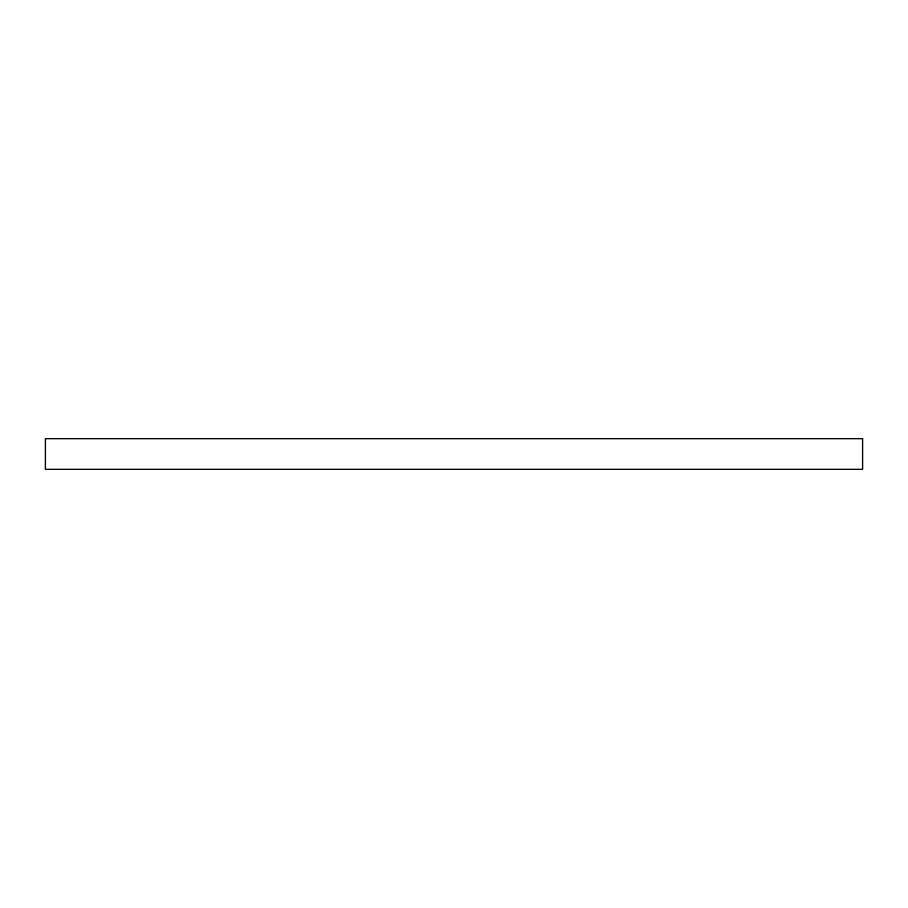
<?xml version="1.0" encoding="UTF-8"?>
<svg xmlns="http://www.w3.org/2000/svg" width="908" height="908" viewBox="0 0 908 908"><rect width="100%" height="100%" fill="white"/><g stroke="black" fill="none" stroke-linecap="round" stroke-linejoin="round"><path stroke-width="1.36" d="M862.6 438.678L45.4 438.678L45.4 469.322L862.6 469.322L862.6 438.678"/></g></svg>
